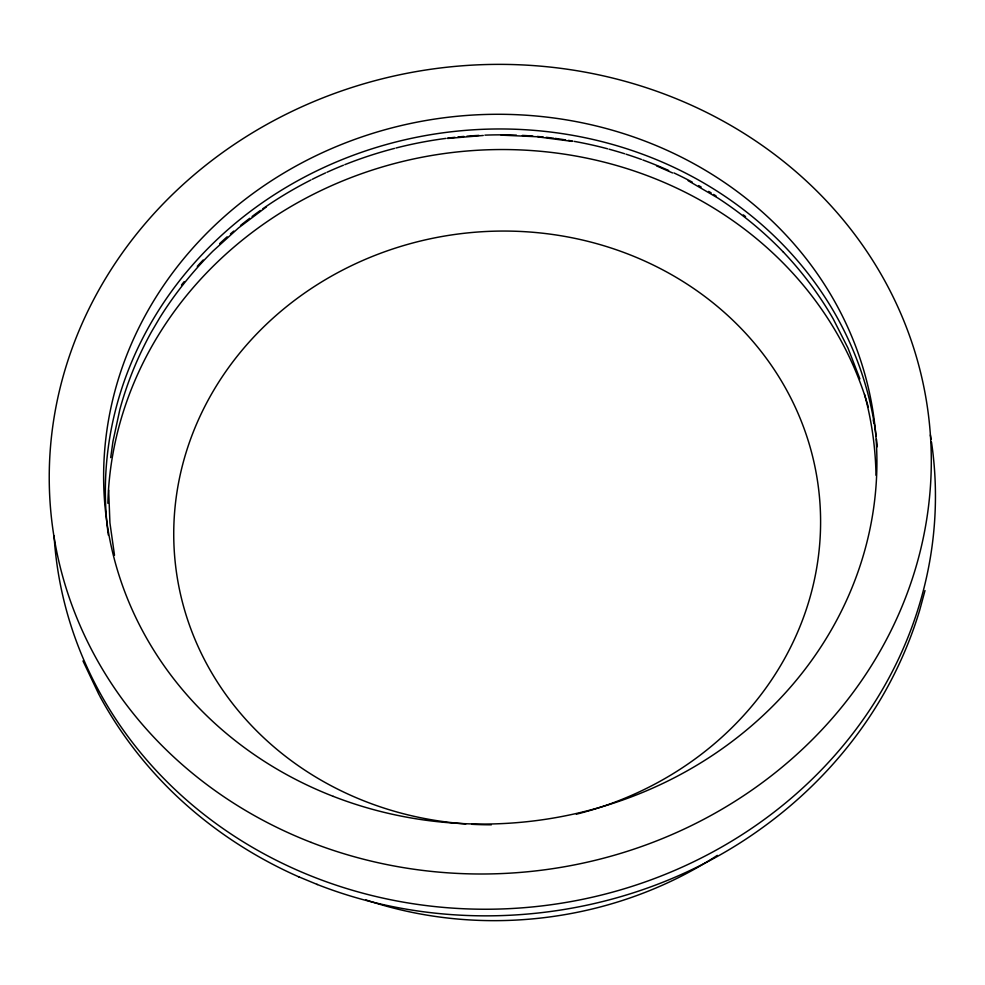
<?xml version="1.0" encoding="UTF-8"?>
<svg xmlns="http://www.w3.org/2000/svg" width="985" height="985" viewBox="0 0 985 985"><rect width="100%" height="100%" fill="white"/><g stroke="black" fill="none" stroke-linecap="round" stroke-linejoin="round"><path stroke-width="1.48" d="M110.702 457.619L112.98 441.317L119.911 409.255C127.237 382.402 137.838 356.496 151.308 332.13L159.755 317.749C174.862 293.592 192.789 271.232 212.945 251.101L238.53 227.929L266.418 206.899M925.001 590.569L919.756 609.961C910.583 640.595 897.667 670.059 881.538 697.663L881.082 698.439C851.052 749.326 809.978 793.405 762.095 827.942L761.639 828.262C635.313 919.682 462.519 941.451 317.379 884.53L316.887 884.333M717.326 855.362C614.862 922.194 481.751 938.976 365.854 899.884M447.584 138.466L483.266 135.474M501.156 135.13L536.837 136.73L572.15 141.372M99.781 696.124C118.028 729.86 141.286 760.826 168.349 787.988L168.977 788.628C206.173 825.676 250.424 855.411 298.393 876.662L298.923 876.872M298.393 876.662L317.379 884.53M656.589 165.899L672.57 172.954M688.158 180.686L717.893 198.047C741.705 213.56 763.794 231.709 783.481 252.222L783.346 252.074C802.529 272.291 819.348 294.737 833.224 318.906L848.048 348.21L859.893 378.905M99.239 695.164L82.974 660.935M864.571 394.394C871.7 420.755 875.554 447.966 875.997 475.262M114.506 555.269L109.926 522.863L108.658 490.148M876.49 439.322A387.068 354.428 -6.7 0 1 877.266 446.771M108.338 535.101A387.068 354.428 -6.7 0 1 446.02 132.421A387.068 354.428 -6.7 0 1 876.133 436.343M465.831 823.916A323.782 296.473 -6.7 0 1 212.317 392.683A323.782 296.473 -6.7 0 1 748.452 336.353A323.782 296.473 -6.7 0 1 587.971 811.086M586.531 811.492A323.782 296.473 -6.7 0 1 576.36 814.201M491.367 824.79A323.782 296.473 -6.7 0 1 471.827 824.285M181.486 284.997A387.068 354.428 -6.7 0 1 184.183 281.636M197.283 266.344A387.068 354.428 -6.7 0 1 203.169 259.991M219.618 243.652A387.068 354.428 -6.7 0 1 227.153 236.806M230.441 233.925A387.068 354.428 -6.7 0 1 233.765 231.081M240.512 225.491A387.068 354.428 -6.7 0 1 249.734 218.276M252.074 216.503A387.068 354.428 -6.7 0 1 260.372 210.458M262.786 208.771A387.068 354.428 -6.7 0 1 310.928 179.972M312.245 179.307A387.068 354.428 -6.7 0 1 325.641 172.868M326.995 172.252A387.068 354.428 -6.7 0 1 343.433 165.221M344.812 164.667A387.068 354.428 -6.7 0 1 394.529 148.39M395.97 148.009A387.068 354.428 -6.7 0 1 446.045 138.38M447.522 138.195A387.068 354.428 -6.7 0 1 454.984 137.321M457.963 137.001A387.068 354.428 -6.7 0 1 463.947 136.435M466.939 136.189A387.068 354.428 -6.7 0 1 478.919 135.401M484.915 135.142A387.068 354.428 -6.7 0 1 516.386 135.142M522.37 135.413A387.068 354.428 -6.7 0 1 532.836 136.09M537.305 136.459A387.068 354.428 -6.7 0 1 543.252 137.026M546.232 137.334A387.068 354.428 -6.7 0 1 553.644 138.22M555.121 138.405A387.068 354.428 -6.7 0 1 565.452 139.895M568.407 140.375A387.068 354.428 -6.7 0 1 572.802 141.126M574.267 141.384A387.068 354.428 -6.7 0 1 607.622 148.809M609.05 149.191A387.068 354.428 -6.7 0 1 624.675 153.758M626.078 154.202A387.068 354.428 -6.7 0 1 641.432 159.435M642.823 159.952A387.068 354.428 -6.7 0 1 668.643 170.491M673.962 172.941A387.068 354.428 -6.7 0 1 692.233 182.09M698.611 185.574A387.068 354.428 -6.7 0 1 701.148 187.002M708.671 191.385A387.068 354.428 -6.7 0 1 711.145 192.888M713.62 194.414A387.068 354.428 -6.7 0 1 716.07 195.941M743.293 214.853A387.068 354.428 -6.7 0 1 745.571 216.601M873.264 420.004A387.068 354.428 -6.7 0 1 873.83 422.947M931.49 442.13A441.526 404.293 -6.7 0 1 536.493 906.52A441.526 404.293 -6.7 0 1 54.077 535.766M930.357 434.976A441.526 404.293 -6.7 0 1 931.059 439.261M107.87 503.286A387.068 354.428 -6.7 0 1 449.258 152.884A387.068 354.428 -6.7 0 1 868.278 406.965M333.25 796.36A387.068 354.428 -6.7 0 0 874.766 424.633A387.068 354.428 -6.7 0 0 262.786 186.534A387.068 354.428 -6.7 0 0 333.25 796.36M311.149 842.397A441.526 404.293 -6.7 0 0 928.855 418.366A441.526 404.293 -6.7 0 0 230.785 146.777A441.526 404.293 -6.7 0 0 311.149 842.397"/></g></svg>
